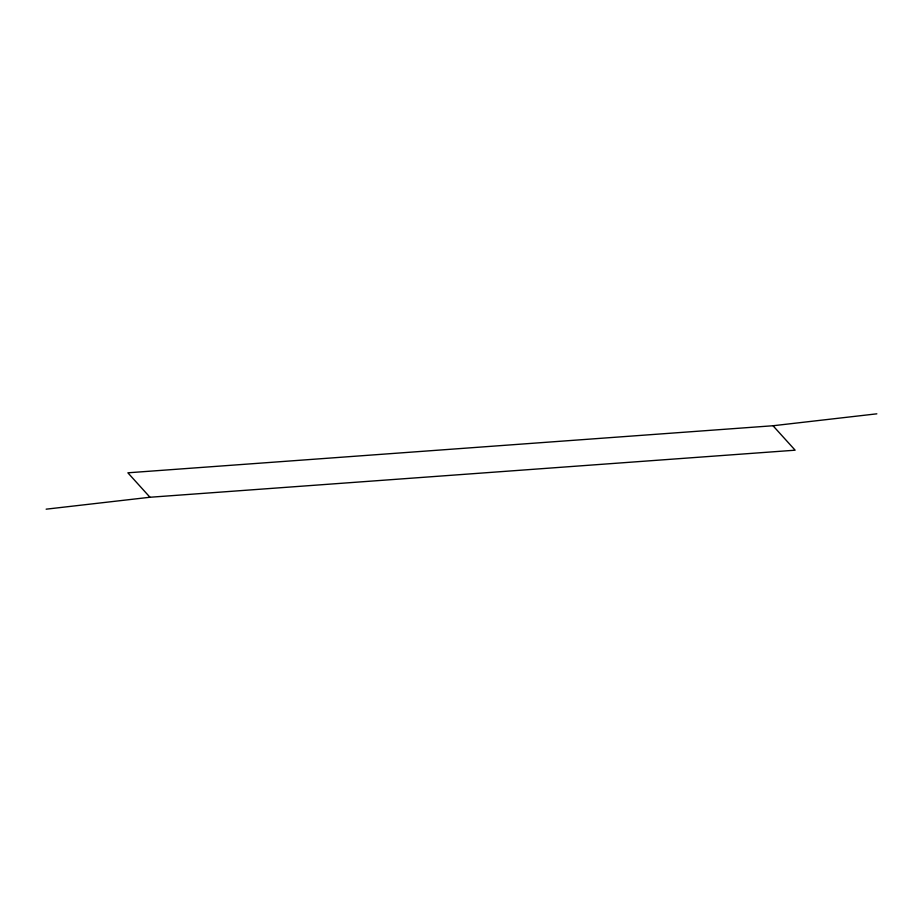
<?xml version="1.0" encoding="UTF-8"?>
<svg xmlns="http://www.w3.org/2000/svg" width="923" height="923" viewBox="0 0 923 923"><rect width="100%" height="100%" fill="white"/><g stroke="black" fill="none" stroke-linecap="round" stroke-linejoin="round"><path stroke-width="1.38" d="M46.15 509.173L149.988 497.255L795.141 450.193L773.013 425.745L127.859 472.807L149.988 497.255M773.013 425.745L876.85 413.827"/></g></svg>
